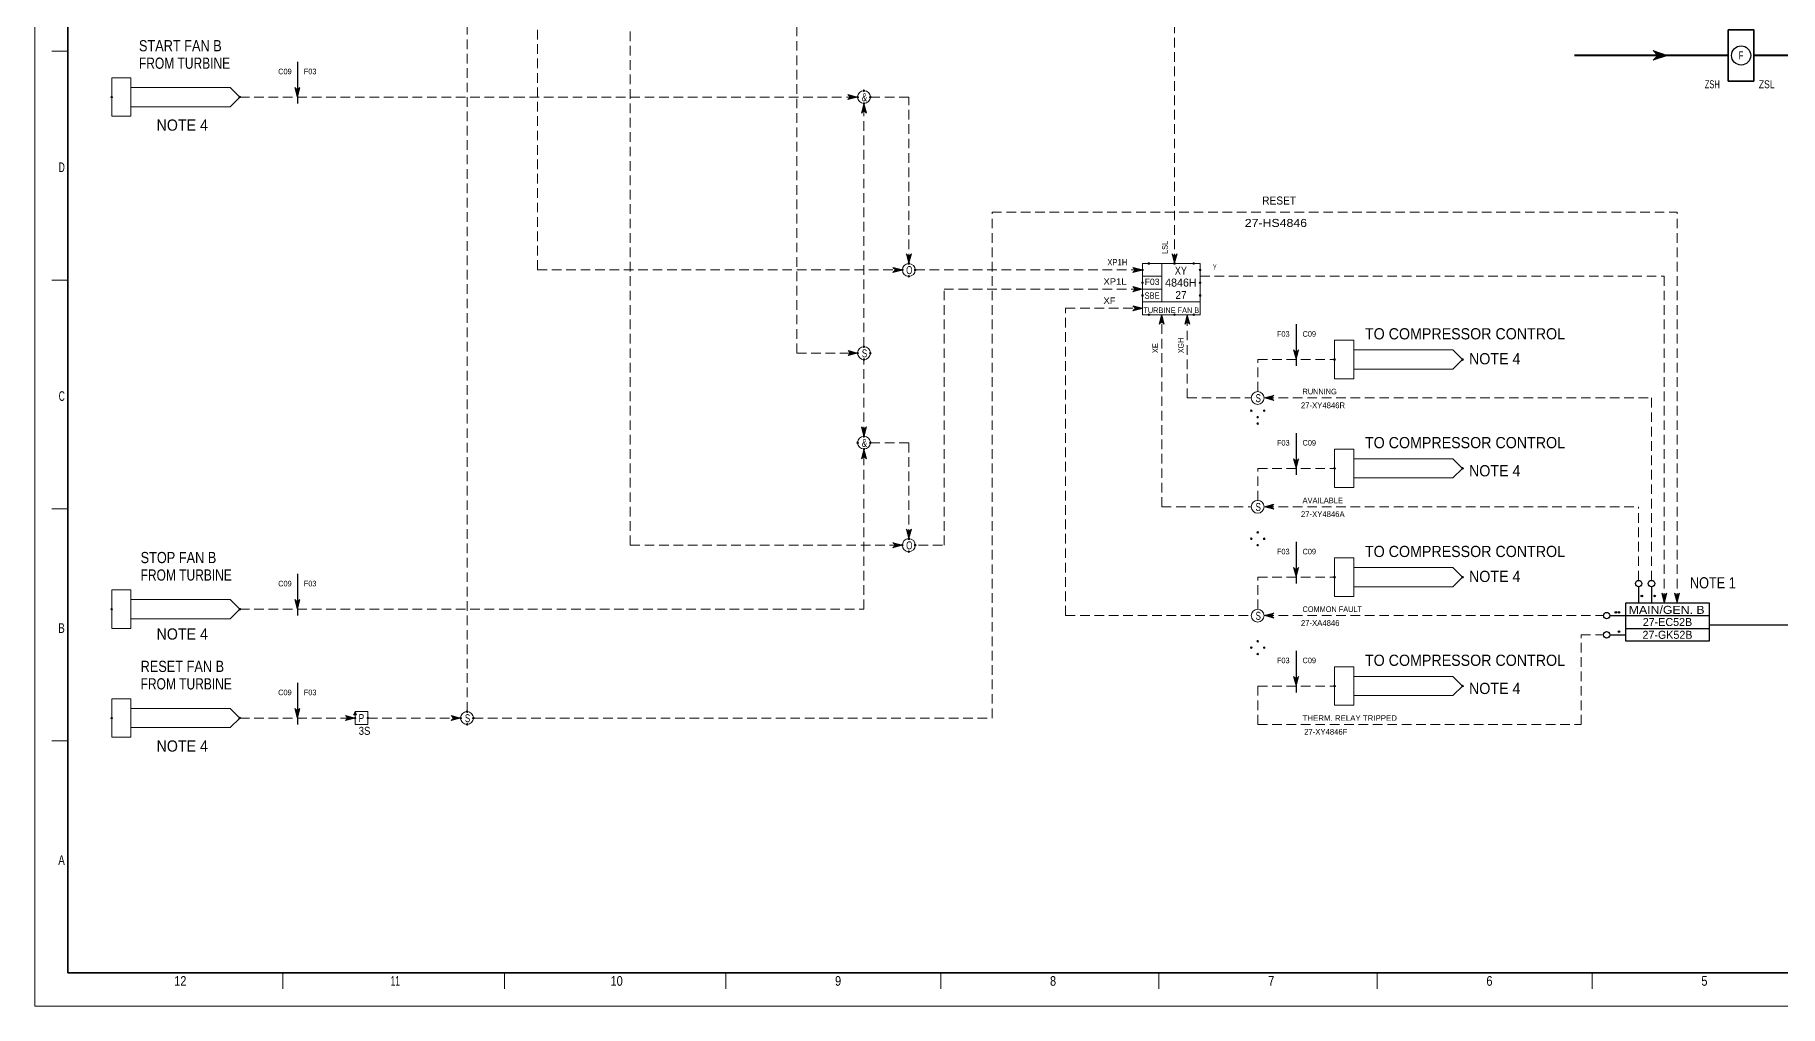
# Model space of a CAD drawing. Header units: millimetres. Extents: x 0 to 841, y 0 to 594.
# Drawn here: x 0 to 545, y 0 to 303 of the extents above; entities that cross this region are included whole.
import ezdxf
from ezdxf.enums import TextEntityAlignment as Align

# ---------------------------------------------------------------- set-up
doc = ezdxf.new("R2010")
doc.units = ezdxf.units.MM
doc.header["$PDMODE"] = 32
doc.header["$PDSIZE"] = 0.5
doc.linetypes.add('MEDIUM_DASHED', pattern=[4.5, 3, -1.5])
for name, color, linetype, lineweight in [('1', 7, 'Continuous', 13), ('12', 7, 'Continuous', 25), ('18', 7, 'Continuous', 25), ('26', 7, 'Continuous', 35), ('46', 7, 'MEDIUM_DASHED', 13), ('48', 7, 'Continuous', 13), ('49', 7, 'Continuous', 13), ('8', 7, 'Continuous', 40), ('9', 7, 'Continuous', 13)]:
    doc.layers.add(name, color=color, linetype=linetype, lineweight=lineweight)
for name, color, linetype in [('36', 7, 'Continuous'), ('43', 7, 'Continuous'), ('45', 7, 'Continuous'), ('50', 7, 'Continuous')]:
    doc.layers.add(name, color=color, linetype=linetype)

msp = doc.modelspace()

# ---------------------------------------------------------------- linework, layer by layer
at = {"layer": '1'}
for p, q in [((10.333, 298.318), (5.321, 298.318)), ((10.333, 298.318), (5.321, 298.318)), ((504, 297), (510, 297)), ((505.6, 298.4), (505.6, 298.467)), ((505.6, 295.534), (505.6, 295.6)), ((505.7, 298.3), (505.7, 298.434)), ((505.7, 295.567), (505.7, 295.7)), ((505.8, 298.2), (505.8, 298.4)), ((505.8, 295.6), (505.8, 295.8)), ((505.9, 298.1), (505.9, 298.367)), ((505.9, 295.634), (505.9, 295.9)), ((506, 298), (506, 298.334)), ((506, 295.667), (506, 296)), ((506.1, 297.9), (506.1, 298.3)), ((506.1, 295.7), (506.1, 296.1)), ((506.2, 297.8), (506.2, 298.267)), ((506.2, 295.734), (506.2, 296.2)), ((506.3, 297.7), (506.3, 298.234)), ((506.3, 295.767), (506.3, 296.3)), ((506.4, 297.6), (506.4, 298.2)), ((506.4, 295.8), (506.4, 296.4)), ((506.5, 297.5), (506.5, 298.167)), ((506.5, 295.834), (506.5, 296.5)), ((506.6, 297.4), (506.6, 298.134)), ((506.6, 295.867), (506.6, 296.6)), ((506.7, 297.3), (506.7, 298.1)), ((506.7, 295.9), (506.7, 296.7)), ((506.8, 297.2), (506.8, 298.067)), ((506.8, 295.934), (506.8, 296.8)), ((506.9, 297.1), (506.9, 298.034)), ((506.9, 295.967), (506.9, 296.9)), ((507.1, 296.034), (507.1, 297.967)), ((507.2, 296.067), (507.2, 297.934)), ((507.3, 296.1), (507.3, 297.9)), ((507.4, 296.134), (507.4, 297.867)), ((507.5, 296.167), (507.5, 297.834)), ((507.6, 296.2), (507.6, 297.8)), ((507.7, 296.234), (507.7, 297.767)), ((507.8, 296.267), (507.8, 297.734)), ((507.9, 296.3), (507.9, 297.7)), ((508, 296.334), (508, 297.667)), ((508.1, 296.367), (508.1, 297.634)), ((508.2, 296.4), (508.2, 297.6)), ((508.3, 296.434), (508.3, 297.567)), ((508.4, 296.467), (508.4, 297.534)), ((508.5, 296.5), (508.5, 297.5)), ((508.6, 296.534), (508.6, 297.467)), ((508.7, 296.567), (508.7, 297.434)), ((508.8, 296.6), (508.8, 297.4)), ((508.9, 296.634), (508.9, 297.367)), ((509, 296.667), (509, 297.334)), ((509.1, 296.7), (509.1, 297.3)), ((509.2, 296.734), (509.2, 297.267)), ((509.3, 296.767), (509.3, 297.234)), ((509.4, 296.8), (509.4, 297.2)), ((509.5, 296.834), (509.5, 297.167)), ((509.6, 296.867), (509.6, 297.134)), ((509.7, 296.9), (509.7, 297.1)), ((509.8, 296.934), (509.8, 297.067)), ((509.9, 296.967), (509.9, 297.034)), ((10.333, 226.838), (5.321, 226.838)), ((10.333, 226.838), (5.321, 226.838)), ((10.333, 155.357), (5.321, 155.357)), ((10.333, 155.357), (5.321, 155.357)), ((10.333, 82.869), (5.321, 82.869)), ((10.333, 82.869), (5.321, 82.869)), ((77.491, 10.382), (77.491, 5.348)), ((77.491, 10.382), (77.491, 5.348)), ((146.654, 10.382), (146.654, 5.348)), ((146.654, 10.382), (146.654, 5.348)), ((215.817, 10.382), (215.817, 5.348)), ((215.817, 10.382), (215.817, 5.348)), ((282.976, 10.382), (282.976, 5.348)), ((282.976, 10.382), (282.976, 5.348)), ((351.136, 10.382), (351.136, 5.348)), ((351.136, 10.382), (351.136, 5.348)), ((419.297, 10.382), (419.297, 5.348)), ((419.297, 10.382), (419.297, 5.348)), ((486.455, 10.382), (486.455, 5.348)), ((486.455, 10.382), (486.455, 5.348))]:
    msp.add_line(p, q, dxfattribs=at)
at = {"layer": '1', "lineweight": 25}
for p, q in [((82, 295), (82, 282)), ((394, 213), (394, 200)), ((394, 179), (394, 166)), ((10.333, 10.382), (10.333, 156.364)), ((394, 145), (394, 132)), ((82, 135), (82, 122)), ((394, 111), (394, 98)), ((82, 101), (82, 88))]:
    msp.add_line(p, q, dxfattribs=at)
at = {"layer": '1', "lineweight": 35}
msp.add_line((648.95, 10.382), (10.333, 10.382), dxfattribs=at)
msp.add_lwpolyline([(829.263, 112.014), (829.263, 582.228), (10.333, 582.228), (10.333, 10.382)], dxfattribs=at)
msp.add_lwpolyline([(829.263, 112.014), (829.263, 582.228), (10.333, 582.228), (10.333, 10.382)], dxfattribs=at)
at = {"layer": '1'}
msp.add_lwpolyline([(505.5, 298.5), (507, 297), (505.5, 295.5), (510, 297)], close=True, dxfattribs=at)
msp.add_lwpolyline([(507, 296), (507, 297), (507, 298)], dxfattribs=at)
at = {"layer": '1', "lineweight": 25}
msp.add_lwpolyline([(648.95, 10.382), (10.333, 10.382), (10.333, 156.364)], dxfattribs=at)
at = {"layer": '12'}
for p, q in [((501, 131), (501, 126)), ((505, 131), (505, 126)), ((492, 122), (497, 122)), ((497, 122), (523, 122)), ((492, 116), (497, 116)), ((497, 118), (523, 118))]:
    msp.add_line(p, q, dxfattribs=at)
msp.add_lwpolyline([(497, 126), (523, 126), (523, 114), (497, 114)], close=True, dxfattribs=at)
for centre in [(501, 132), (505, 132), (491, 122), (491, 116)]:
    msp.add_circle(centre, 1, dxfattribs=at)
for p in [(501.992, 128.134), (505.992, 128.134), (493.866, 122.992), (494.866, 122.992), (494.866, 116.992)]:
    msp.add_point(p, dxfattribs=at)
at = {"layer": '18'}
msp.add_line((606, 119), (523, 119), dxfattribs=at)
at = {"layer": '26'}
msp.add_lwpolyline([(537, 289), (529, 289), (529, 305), (537, 305)], close=True, dxfattribs=at)
at = {"layer": '26', "lineweight": 25}
msp.add_circle((533, 297), 3, dxfattribs=at)
at = {"layer": '46'}
for p, q in [((238, 204), (238, 458)), ((157, 230), (157, 342)), ((356, 232), (356, 317)), ((186, 144), (186, 315)), ((261, 284), (273, 284)), ((273, 232), (273, 284)), ((259, 206), (259, 282)), ((299, 90), (299, 248)), ((299, 248), (513, 248)), ((513, 126), (513, 248)), ((157, 230), (271, 230)), ((275, 230), (346, 230)), ((284, 224), (346, 224)), ((364, 228), (509, 228)), ((509, 126), (509, 228)), ((322, 218), (346, 218)), ((322, 122), (322, 218)), ((352, 156), (352, 216)), ((238, 204), (257, 204)), ((259, 178), (259, 202)), ((360, 190), (380, 190)), ((384, 190), (505, 190)), ((505, 133), (505, 190)), ((261, 176), (273, 176)), ((273, 146), (273, 176)), ((259, 124), (259, 174)), ((352, 156), (380, 156)), ((384, 156), (501, 156)), ((501, 133), (501, 156)), ((186, 144), (271, 144)), ((64, 124), (259, 124)), ((322, 122), (380, 122)), ((384, 122), (490, 122)), ((483, 116), (490, 116)), ((483, 88), (483, 116)), ((64, 90), (100, 90)), ((104, 90), (133, 90)), ((137, 90), (299, 90)), ((382, 88), (483, 88))]:
    msp.add_line(p, q, dxfattribs=at)
for points in [[(135, 92), (135, 290), (135, 365)], [(64, 284), (150, 284), (257, 284)], [(276, 144), (284, 144), (284, 224)], [(352, 156), (352, 216), (352.8, 213), (352, 213.8), (351.2, 213), (352, 216)], [(360, 190), (360, 216), (360.8, 213), (360, 213.8), (359.2, 213), (360, 216)], [(382, 192), (382, 202), (406, 202)], [(382, 158), (382, 168), (406, 168)], [(382, 124), (382, 134), (406, 134)], [(382, 88), (382, 100), (406, 100)]]:
    msp.add_lwpolyline(points, dxfattribs=at)
for points in [[(82, 284), (82.8, 287), (82, 286.2), (81.2, 287)], [(82, 284.4), (82.6, 286.6), (82, 286), (81.4, 286.6)], [(82, 284.8), (82.4, 286.2), (82, 285.8), (81.6, 286.2)], [(82, 285.2), (82.2, 285.8), (82, 285.6), (81.8, 285.8)], [(257, 284), (254, 284.8), (254.8, 284), (254, 283.2)], [(256.6, 284), (254.4, 284.6), (255, 284), (254.4, 283.4)], [(256.2, 284), (254.8, 284.4), (255.2, 284), (254.8, 283.6)], [(255.8, 284), (255.2, 284.2), (255.4, 284), (255.2, 283.8)], [(259, 282), (259.8, 279), (259, 279.8), (258.2, 279)], [(259, 281.6), (259.6, 279.4), (259, 280), (258.4, 279.4)], [(259, 281.2), (259.4, 279.8), (259, 280.2), (258.6, 279.8)], [(259, 280.8), (259.2, 280.2), (259, 280.4), (258.8, 280.2)], [(273, 232), (272.2, 235), (273, 234.2), (273.8, 235)], [(273, 232.4), (272.4, 234.6), (273, 234), (273.6, 234.6)], [(356, 232), (355.2, 235), (356, 234.2), (356.8, 235)], [(356, 232.4), (355.4, 234.6), (356, 234), (356.6, 234.6)], [(271, 230), (268, 230.8), (268.8, 230), (268, 229.2)], [(270.6, 230), (268.4, 230.6), (269, 230), (268.4, 229.4)], [(270.2, 230), (268.8, 230.4), (269.2, 230), (268.8, 229.6)], [(269.8, 230), (269.2, 230.2), (269.4, 230), (269.2, 229.8)], [(273, 232.8), (272.6, 234.2), (273, 233.8), (273.4, 234.2)], [(273, 233.2), (272.8, 233.8), (273, 233.6), (273.2, 233.8)], [(346, 230), (343, 230.8), (343.8, 230), (343, 229.2)], [(345.6, 230), (343.4, 230.6), (344, 230), (343.4, 229.4)], [(345.2, 230), (343.8, 230.4), (344.2, 230), (343.8, 229.6)], [(344.8, 230), (344.2, 230.2), (344.4, 230), (344.2, 229.8)], [(356, 232.8), (355.6, 234.2), (356, 233.8), (356.4, 234.2)], [(356, 233.2), (355.8, 233.8), (356, 233.6), (356.2, 233.8)], [(346, 224), (343, 224.8), (343.8, 224), (343, 223.2)], [(345.6, 224), (343.4, 224.6), (344, 224), (343.4, 223.4)], [(345.2, 224), (343.8, 224.4), (344.2, 224), (343.8, 223.6)], [(344.8, 224), (344.2, 224.2), (344.4, 224), (344.2, 223.8)], [(346, 218), (343, 218.8), (343.8, 218), (343, 217.2)], [(345.6, 218), (343.4, 218.6), (344, 218), (343.4, 217.4)], [(345.2, 218), (343.8, 218.4), (344.2, 218), (343.8, 217.6)], [(344.8, 218), (344.2, 218.2), (344.4, 218), (344.2, 217.8)], [(352, 215.6), (352.6, 213.4), (352, 214), (351.4, 213.4)], [(352, 215.2), (352.4, 213.8), (352, 214.2), (351.6, 213.8)], [(352, 214.8), (352.2, 214.2), (352, 214.4), (351.8, 214.2)], [(360, 215.6), (360.6, 213.4), (360, 214), (359.4, 213.4)], [(360, 215.2), (360.4, 213.8), (360, 214.2), (359.6, 213.8)], [(360, 214.8), (360.2, 214.2), (360, 214.4), (359.8, 214.2)], [(257.016, 204.031), (254.016, 204.831), (254.816, 204.031), (254.016, 203.231)], [(256.616, 204.031), (254.416, 204.631), (255.016, 204.031), (254.416, 203.431)], [(256.216, 204.031), (254.816, 204.431), (255.216, 204.031), (254.816, 203.631)], [(255.816, 204.031), (255.216, 204.231), (255.416, 204.031), (255.216, 203.831)], [(394, 202), (394.8, 205), (394, 204.2), (393.2, 205)], [(394, 202.4), (394.6, 204.6), (394, 204), (393.4, 204.6)], [(394, 202.8), (394.4, 204.2), (394, 203.8), (393.6, 204.2)], [(394, 203.2), (394.2, 203.8), (394, 203.6), (393.8, 203.8)], [(383.984, 190.031), (386.984, 190.831), (386.184, 190.031), (386.984, 189.231)], [(384.384, 190.031), (386.584, 190.631), (385.984, 190.031), (386.584, 189.431)], [(384.784, 190.031), (386.184, 190.431), (385.784, 190.031), (386.184, 189.631)], [(385.184, 190.031), (385.784, 190.231), (385.584, 190.031), (385.784, 189.831)], [(259, 178), (258.2, 181), (259, 180.2), (259.8, 181)], [(259, 178.4), (258.4, 180.6), (259, 180), (259.6, 180.6)], [(259, 178.8), (258.6, 180.2), (259, 179.8), (259.4, 180.2)], [(259, 179.2), (258.8, 179.8), (259, 179.6), (259.2, 179.8)], [(259, 174), (259.8, 171), (259, 171.8), (258.2, 171)], [(259, 173.6), (259.6, 171.4), (259, 172), (258.4, 171.4)], [(259, 173.2), (259.4, 171.8), (259, 172.2), (258.6, 171.8)], [(259, 172.8), (259.2, 172.2), (259, 172.4), (258.8, 172.2)], [(394, 168), (394.8, 171), (394, 170.2), (393.2, 171)], [(394, 168.4), (394.6, 170.6), (394, 170), (393.4, 170.6)], [(394, 168.8), (394.4, 170.2), (394, 169.8), (393.6, 170.2)], [(394, 169.2), (394.2, 169.8), (394, 169.6), (393.8, 169.8)], [(383.984, 156.031), (386.984, 156.831), (386.184, 156.031), (386.984, 155.231)], [(384.384, 156.031), (386.584, 156.631), (385.984, 156.031), (386.584, 155.431)], [(384.784, 156.031), (386.184, 156.431), (385.784, 156.031), (386.184, 155.631)], [(385.184, 156.031), (385.784, 156.231), (385.584, 156.031), (385.784, 155.831)], [(273, 146), (272.2, 149), (273, 148.2), (273.8, 149)], [(273, 146.4), (272.4, 148.6), (273, 148), (273.6, 148.6)], [(273, 146.8), (272.6, 148.2), (273, 147.8), (273.4, 148.2)], [(273, 147.2), (272.8, 147.8), (273, 147.6), (273.2, 147.8)], [(271, 144), (268, 144.8), (268.8, 144), (268, 143.2)], [(270.6, 144), (268.4, 144.6), (269, 144), (268.4, 143.4)], [(270.2, 144), (268.8, 144.4), (269.2, 144), (268.8, 143.6)], [(269.8, 144), (269.2, 144.2), (269.4, 144), (269.2, 143.8)], [(394, 134), (394.8, 137), (394, 136.2), (393.2, 137)], [(394, 134.4), (394.6, 136.6), (394, 136), (393.4, 136.6)], [(394, 134.8), (394.4, 136.2), (394, 135.8), (393.6, 136.2)], [(394, 135.2), (394.2, 135.8), (394, 135.6), (393.8, 135.8)], [(82, 124), (82.8, 127), (82, 126.2), (81.2, 127)], [(82, 124.4), (82.6, 126.6), (82, 126), (81.4, 126.6)], [(82, 124.8), (82.4, 126.2), (82, 125.8), (81.6, 126.2)], [(82, 125.2), (82.2, 125.8), (82, 125.6), (81.8, 125.8)], [(509, 126), (508.2, 129), (509, 128.2), (509.8, 129)], [(509, 126.4), (508.4, 128.6), (509, 128), (509.6, 128.6)], [(509, 126.8), (508.6, 128.2), (509, 127.8), (509.4, 128.2)], [(509, 127.2), (508.8, 127.8), (509, 127.6), (509.2, 127.8)], [(513, 126), (512.2, 129), (513, 128.2), (513.8, 129)], [(513, 126.4), (512.4, 128.6), (513, 128), (513.6, 128.6)], [(513, 126.8), (512.6, 128.2), (513, 127.8), (513.4, 128.2)], [(513, 127.2), (512.8, 127.8), (513, 127.6), (513.2, 127.8)], [(383.984, 122.031), (386.984, 122.831), (386.184, 122.031), (386.984, 121.231)], [(384.384, 122.031), (386.584, 122.631), (385.984, 122.031), (386.584, 121.431)], [(384.784, 122.031), (386.184, 122.431), (385.784, 122.031), (386.184, 121.631)], [(385.184, 122.031), (385.784, 122.231), (385.584, 122.031), (385.784, 121.831)], [(394, 100), (394.8, 103), (394, 102.2), (393.2, 103)], [(394, 100.4), (394.6, 102.6), (394, 102), (393.4, 102.6)], [(394, 100.8), (394.4, 102.2), (394, 101.8), (393.6, 102.2)], [(394, 101.2), (394.2, 101.8), (394, 101.6), (393.8, 101.8)], [(82, 90), (82.8, 93), (82, 92.2), (81.2, 93)], [(82, 90.4), (82.6, 92.6), (82, 92), (81.4, 92.6)], [(82, 90.8), (82.4, 92.2), (82, 91.8), (81.6, 92.2)], [(82, 91.2), (82.2, 91.8), (82, 91.6), (81.8, 91.8)], [(100, 90), (97, 90.8), (97.8, 90), (97, 89.2)], [(99.6, 90), (97.4, 90.6), (98, 90), (97.4, 89.4)], [(99.2, 90), (97.8, 90.4), (98.2, 90), (97.8, 89.6)], [(98.8, 90), (98.2, 90.2), (98.4, 90), (98.2, 89.8)], [(133, 90), (130, 90.8), (130.8, 90), (130, 89.2)], [(132.6, 90), (130.4, 90.6), (131, 90), (130.4, 89.4)], [(132.2, 90), (130.8, 90.4), (131.2, 90), (130.8, 89.6)], [(131.8, 90), (131.2, 90.2), (131.4, 90), (131.2, 89.8)]]:
    msp.add_lwpolyline(points, close=True, dxfattribs=at)
at = {"layer": '48'}
for p, q in [((352, 232), (352, 220)), ((346, 228), (352, 228)), ((346, 224), (352, 224))]:
    msp.add_line(p, q, dxfattribs=at)
for points in [[(346, 232), (364, 232), (364, 220), (346, 220)], [(100, 92), (99.5, 91), (100.5, 91)], [(100, 88), (104, 88), (104, 92), (100, 92)]]:
    msp.add_lwpolyline(points, close=True, dxfattribs=at)
for points in [[(346, 220), (346, 216), (364, 216), (364, 220)], [(99.638, 91.102), (100.031, 91.732), (100.346, 91.102), (99.795, 91.102), (100.031, 91.496), (100.189, 91.181), (99.953, 91.181)]]:
    msp.add_lwpolyline(points, dxfattribs=at)
for centre in [(259, 284), (273, 230), (259, 204), (382, 190), (259, 176), (382, 156), (273, 144), (382, 122), (135, 90)]:
    msp.add_circle(centre, 2, dxfattribs=at)
for p in [(257, 284), (259, 286), (261, 284), (259, 282), (271, 230), (273, 232), (275, 230), (346, 230), (348, 232), (356, 232), (362, 232), (364, 230), (273, 228), (346, 226), (364, 226), (346, 222), (364, 222), (348, 216), (356, 216), (362, 216), (257, 204), (259, 206), (259, 202), (261, 204), (380, 186), (384, 186), (382, 184), (382, 182), (257, 176), (259, 178), (261, 176), (259, 174), (382, 148), (271, 144), (273, 146), (273, 142), (275, 144), (380, 146), (382, 144), (384, 146), (380, 112), (382, 114), (382, 110), (384, 112), (100, 90), (104, 90), (133, 90), (135, 92), (135, 88), (137, 90)]:
    msp.add_point(p, dxfattribs=at)
at = {"layer": '49'}
for p, q in [((30, 290), (24, 290)), ((30, 278), (30, 290)), ((61, 287), (30, 287)), ((61, 281), (30, 281)), ((412, 208), (406, 208)), ((412, 196), (412, 208)), ((443, 205), (412, 205)), ((443, 199), (412, 199)), ((412, 174), (406, 174)), ((412, 162), (412, 174)), ((443, 171), (412, 171)), ((443, 165), (412, 165)), ((412, 140), (406, 140)), ((412, 128), (412, 140)), ((443, 137), (412, 137)), ((443, 131), (412, 131)), ((30, 130), (24, 130)), ((30, 118), (30, 130)), ((61, 127), (30, 127)), ((61, 121), (30, 121)), ((412, 106), (406, 106)), ((412, 94), (412, 106)), ((443, 103), (412, 103)), ((30, 96), (24, 96)), ((30, 84), (30, 96)), ((61, 93), (30, 93)), ((443, 97), (412, 97)), ((61, 87), (30, 87))]:
    msp.add_line(p, q, dxfattribs=at)
for points in [[(24, 290), (24, 278), (30, 278)], [(61, 287), (64, 284), (61, 281)], [(406, 208), (406, 196), (412, 196)], [(443, 205), (446, 202), (443, 199)], [(406, 174), (406, 162), (412, 162)], [(443, 171), (446, 168), (443, 165)], [(406, 140), (406, 128), (412, 128)], [(443, 137), (446, 134), (443, 131)], [(24, 130), (24, 118), (30, 118)], [(61, 127), (64, 124), (61, 121)], [(406, 106), (406, 94), (412, 94)], [(443, 103), (446, 100), (443, 97)], [(24, 96), (24, 84), (30, 84)], [(61, 93), (64, 90), (61, 87)]]:
    msp.add_lwpolyline(points, dxfattribs=at)
for p in [(24, 284), (64, 284), (406, 202), (446, 202), (406, 168), (446, 168), (406, 134), (446, 134), (24, 124), (64, 124), (406, 100), (446, 100), (24, 90), (64, 90)]:
    msp.add_point(p, dxfattribs=at)
at = {"layer": '8'}
for p, q in [((529, 297), (481, 297)), ((560, 297), (537, 297))]:
    msp.add_line(p, q, dxfattribs=at)
at = {"layer": '9'}
msp.add_lwpolyline([(0, 0), (841, 0), (841, 594), (0, 594)], close=True, dxfattribs=at)
msp.add_lwpolyline([(0, 0), (841, 0), (841, 594), (0, 594)], close=True, dxfattribs=at)

# ---------------------------------------------------------------- texts
at = {"layer": '1'}
for s, width, p in [('D', 0.65, (9.329, 260.565)), ('D', 0.65, (9.329, 260.565)), ('C', 0.65, (9.329, 189.083)), ('C', 0.65, (9.329, 189.083)), ('B', 0.75, (9.329, 116.596)), ('B', 0.75, (9.329, 116.596)), ('A', 0.75, (9.329, 44.109)), ('A', 0.75, (9.329, 44.109))]:
    msp.add_text(s, height=3.02, dxfattribs=dict(at, width=width)).set_placement(p, align=Align.RIGHT)
for s, width, p in [('12', 0.85, (45.415, 6.354)), ('12', 0.85, (45.415, 6.354)), ('11', 0.65, (112.578, 6.354)), ('11', 0.65, (112.578, 6.354)), ('10', 0.85, (181.736, 6.354)), ('10', 0.85, (181.736, 6.354)), ('9', 0.85, (250.906, 6.354)), ('9', 0.85, (250.906, 6.354)), ('8', 0.85, (318.064, 6.354)), ('8', 0.85, (318.064, 6.354)), ('7', 0.85, (386.224, 6.354)), ('7', 0.85, (386.224, 6.354)), ('6', 0.85, (454.385, 6.354)), ('6', 0.85, (454.385, 6.354)), ('5', 0.85, (521.543, 6.354)), ('5', 0.85, (521.543, 6.354))]:
    msp.add_text(s, height=3.02, dxfattribs=dict(at, width=width)).set_placement(p, align=Align.CENTER)
at = {"layer": '12'}
for s, p in [('27-EC52B', (510, 118.75)), ('27-GK52B', (510, 114.75))]:
    msp.add_text(s, height=2.5, dxfattribs=at).set_placement(p, align=Align.CENTER)
at = {"layer": '26'}
for s, width, p in [('F', 0.6, (533, 295.75)), ('ZSH', 0.7, (524, 286.75)), ('ZSL', 0.8, (541, 286.75))]:
    msp.add_text(s, height=2.5, dxfattribs=dict(at, width=width)).set_placement(p, align=Align.CENTER)
at = {"layer": '36'}
for s, width, p in [('NOTE 4', 0.95, (38, 273.5)), ('NOTE 4', 0.95, (448, 200.5)), ('NOTE 4', 0.95, (448, 165.5)), ('NOTE 4', 0.95, (448, 132.5)), ('NOTE 1', 0.85, (517, 130.5)), ('NOTE 4', 0.95, (38, 114.5)), ('NOTE 4', 0.95, (448, 97.5)), ('NOTE 4', 0.95, (38, 79.5))]:
    msp.add_text(s, height=3.5, dxfattribs=dict(at, width=width)).set_placement(p)
at = {"layer": '43'}
for s, width, p in [('START FAN B', 0.85, (32.499, 298.295)), ('FROM TURBINE', 0.8, (32.499, 292.835)), ('TO COMPRESSOR CONTROL', 0.95, (415.5, 208.295)), ('TO COMPRESSOR CONTROL', 0.95, (415.5, 174.295)), ('STOP FAN B', 0.85, (33.019, 138.39)), ('TO COMPRESSOR CONTROL', 0.95, (415.5, 140.295)), ('FROM TURBINE', 0.8, (33.019, 132.93)), ('TO COMPRESSOR CONTROL', 0.95, (415.5, 106.295)), ('RESET FAN B', 0.85, (33.019, 104.39)), ('FROM TURBINE', 0.8, (33.019, 98.93))]:
    msp.add_text(s, height=3.5, dxfattribs=dict(at, width=width)).set_placement(p)
at = {"layer": '45'}
for s, width, p in [('C09', 0.9, (76, 291.125)), ('F03', 0.95, (84, 291.125)), ('Y', 0.6, (368, 230.011)), ('F03', 0.95, (388, 209.125)), ('C09', 0.9, (396, 209.125)), ('RUNNING', 0.9, (396, 191.125)), ('F03', 0.95, (388, 175.125)), ('C09', 0.9, (396, 175.125)), ('F03', 0.95, (388, 141.125)), ('C09', 0.9, (396, 141.125)), ('C09', 0.9, (76, 131.125)), ('F03', 0.95, (84, 131.125)), ('COMMON FAULT', 0.9, (396, 123.125)), ('F03', 0.95, (388, 107.125)), ('C09', 0.9, (396, 107.125)), ('C09', 0.9, (76, 97.125)), ('F03', 0.95, (84, 97.125)), ('THERM. RELAY TRIPPED', 1.05, (396, 89.125))]:
    msp.add_text(s, height=1.75, dxfattribs=dict(at, width=width)).set_placement(p)
for s, width, p in [('LSL', 0.9, (353.875, 235)), ('XGH', 0.75, (358.875, 204)), ('XE', 0.8, (350.875, 204))]:
    msp.add_text(s, height=1.75, rotation=90, dxfattribs=dict(at, width=width)).set_placement(p)
for s, height, p in [('27-XY4846R', 1.8, (395.5, 186.795)), ('AVAILABLE', 1.75, (396, 157.125)), ('27-XY4846A', 1.8, (395.5, 152.795)), ('27-XA4846', 1.8, (395.5, 118.795)), ('27-XY4846F', 1.8, (396.5, 84.795))]:
    msp.add_text(s, height=height, dxfattribs=at).set_placement(p)
at = {"layer": '50'}
for s, height, width, p in [('&', 2.5, 0.75, (259.157, 282.687)), ('RESET', 2.5, 0.95, (388.685, 250.427)), ('27-HS4846', 2.5, 1.15, (387.685, 243.427)), ('O', 2.5, 0.75, (273.158, 228.687)), ('XY', 2.5, 0.85, (357.991, 228.533)), ('SBE', 2, 0.85, (348.993, 220.969)), ('TURBINE FAN B', 1.75, 0.9, (354.998, 216.511)), ('27', 2.5, 0.95, (358.031, 220.919)), ('S', 2.5, 0.75, (259.158, 202.687)), ('S', 2.5, 0.75, (382.158, 188.687)), ('&', 2.5, 0.75, (259.157, 174.687)), ('S', 2.5, 0.75, (382.158, 154.687)), ('O', 2.5, 0.75, (273.158, 142.687)), ('S', 2.5, 0.75, (382.158, 120.687)), ('MAIN/GEN. B', 2.5, 1.15, (509.741, 122.545)), ('3S', 2.5, 0.9, (102.975, 84.749)), ('P', 2.5, 0.75, (102, 88.749)), ('S', 2.5, 0.75, (135.158, 88.687))]:
    msp.add_text(s, height=height, dxfattribs=dict(at, width=width)).set_placement(p, align=Align.CENTER)
for s, width, p in [('XP1H', 0.9, (335, 231.386)), (' XP1L', 1.1, (333, 225.386)), (' XF', 1.1, (333, 219.386))]:
    msp.add_text(s, height=2, dxfattribs=dict(at, width=width)).set_placement(p)
for s, height, p in [('F03', 2, (349, 225.283)), ('4846H', 2.5, (358, 224.797))]:
    msp.add_text(s, height=height, dxfattribs=at).set_placement(p, align=Align.CENTER)

doc.saveas('drawing.dxf')
